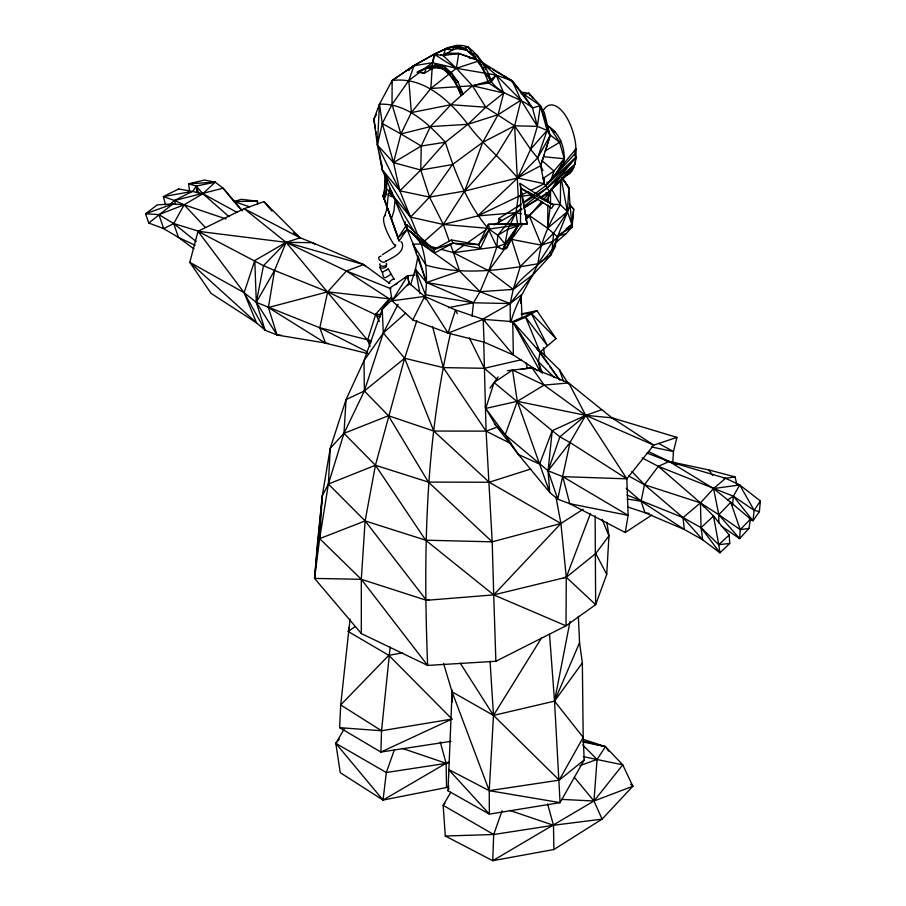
<?xml version="1.0" encoding="UTF-8"?>
<svg xmlns="http://www.w3.org/2000/svg" width="906" height="906" viewBox="0 0 906 906"><rect width="100%" height="100%" fill="white"/><g stroke="black" fill="none" stroke-linecap="round" stroke-linejoin="round"><path stroke-width="1.36" d="M550.52 190.203L550.497 204.167L560.35 204.609L567.405 211.653L571.89 224.518L572.071 227.1L566.159 233.612L556.76 241.845M595.129 515.763L595.65 604.653L566.001 625.82L495.876 661.267L427.655 665.423L361.313 633.566L314.563 578.413L317.145 546.307L322.276 495.922L330.226 448.311L346.047 399.58L363.997 360.656L382.23 309.331L391.551 297.009M553.725 205.028L520.678 188.188L520.486 224.631L489.534 228.958L478.662 244.677L452.955 243.227L433.917 249.501L407.315 229.263L406.783 224.665L433.917 249.501L434.755 252.853L452.955 243.227L480.486 248.391L489.534 228.958L488.345 224.326L527.099 224.02L520.135 183.454L553.725 205.028L551.709 208.312L520.678 188.188L520.135 183.454M556.012 497.36L560.916 523.475L566.284 577.269L566.001 625.82L493.713 594.891L425.65 540.191L375.435 465.254L343.974 433.362L346.047 399.58L364.371 390.973L404.642 358.278L416.839 320.622M567.009 174.96A35.991 16.557 76.3 0 0 570.803 172.514C577.009 164.564 576.227 153.895 575.672 144.416A35.991 16.557 76.3 0 0 561.165 110.068A35.991 16.557 76.3 0 0 543 111.019M510.848 322.366C516.194 301.052 529.183 283.487 538.028 263.771C540.021 242.332 549.466 222.853 560.35 204.609L560.61 179.581M510.338 322.321L510.135 303.578L513.272 289.41C525.004 270.781 552.773 259.512 557.903 237.247L547.598 228.199L547.904 204.881M547.937 202.14L548.832 194.02M405.356 222.095L405.31 224.881L416.386 252.015M434.755 252.853L407.315 229.263L399.048 240.917L384.325 199.003L384.914 175.492M489.217 81.166L472.422 85.753L450.905 104.711L430.339 126.614L421.245 146.002L420.769 170.022L429.535 197.089L443.34 224.45L449.308 241.132M578.368 616.307L579.557 642.705L582.343 662.898L583.192 737.405L584.2 759.93L560.078 802.625L489.365 814.12L448.017 790.802L452.083 691.856L443.555 663.43M390.146 647.043L381.539 730.757L380.882 752.048L450.916 741.346M399.048 240.917L384.325 199.003L386.364 194.054L386.851 179.218M502.094 810.757L493.702 834.505L492.728 860.7L553.906 849.511L602.094 819.115L632.852 786.238L622.762 764.845L605.423 746.646L583.022 739.273M545.016 200.77L547.994 198.029L550.044 192.276L544.234 183.725L544.472 178.346M349.297 627.416L348.187 631.516L388.81 655.321L452.003 719.058L380.882 752.048L339.614 727.665L340.713 704.925L350.044 619.126M391.449 190.973L392.445 195.073L410.565 217.157L443.34 224.45L477.689 215.934L517.598 177.984L530.565 149.297L537.371 126.342L532.501 107.95C519.874 96.999 501.652 95.877 491.403 81.767C487.269 68.029 479.444 55.628 467.904 46.953C456.194 42.31 445.582 49.105 435.344 53.579L413.396 65.776L392.128 80.543L379.455 104.213L377.394 144.983L382.264 169.796L405.31 224.881L404.903 222.117M490.055 661.255L493.498 715.412L489.229 790.678L489.365 814.12L448.527 769.432L489.229 790.678L560.078 802.625L554.529 701.131L549.523 634.359M563.509 577.734L566.284 577.269L595.65 604.653L606.726 574.404L608.957 535.876L606.839 522.207M520.622 303.284L521.12 295.073L510.135 303.578L482.128 319.535M672.773 462.536L673.43 451.539L676.963 437.394L611.992 417.836L585.718 415.333L517.303 401.324L485.741 408.436L485.186 405.922M602.184 519.455L608.957 535.876L595.763 553.521L566.284 577.269L493.713 594.891L426.443 600.304L361.313 579.308L314.563 578.413L319.659 538.651L322.276 495.922L328.38 484.042L343.974 433.362L364.371 390.973L383.306 332.966L398.096 304.314M562.603 178.561L568.866 187.961L567.405 211.653L553.555 233.284L552.116 250.305L570.067 205.447L568.866 187.961L562.15 177.689M648.719 451.709L669.149 461.46L713.566 488.56L730.757 502.32L740.236 529.648L739.658 538.64L721.199 526.001M450.78 792.263L443.17 805.343L445.299 836.012L493.702 834.505L553.487 825.275L602.094 819.115L593.962 801.017L597.065 759.443L605.423 746.646L583.464 741.199M472.117 316.307L473.453 302.774L480.044 291.698L488.764 270.815L496.873 246.851L497.779 235.266L515.967 212.695L521.346 208.437M386.93 209.127L388.255 194.133M394.835 201.789L394.008 210.724L391.392 219.082M314.563 578.413L322.276 495.922M749.273 518.945L752.977 520.757L759.341 511.652L760.394 500.973L739.692 484.948L725.593 478.277L665.083 460.452M651.946 514.97L625.253 532.49L569.772 503.691L557.711 499.161L549.738 492.456L548.085 470.78L552.218 430.735L494.087 382.547L498.175 376.941M732.478 505.31L733.407 496.205L739.692 484.948L754.132 510.293L752.977 520.757L733.407 496.205L658.334 466.364L642.184 457.926M425.174 297.508C427.813 277.848 426.59 257.383 419.308 238.81M448.889 786.034L446.545 787.518L383.034 800.066L386.341 772.524L394.257 750.089M525.197 214.609L529.149 215.424L547.598 228.199L550.338 205.503M407.315 229.263L398.187 237.553L382.921 195.798L384.506 190.305L386.183 176.636M480.633 61.438L512.196 80.861L520.973 100.181L514.642 125.832L518.243 196.749L515.967 212.695L517.836 225.888L506.386 248.493L502.898 249.399L496.873 246.851L453.453 252.672L441.426 249.388M530.622 190.543L544.234 183.725L540.588 165.775L550.112 135.707L544.325 112.661L540.327 105.651L520.565 92.016L528.991 93.295L540.327 105.651L537.371 126.342L547.111 130.407L550.112 135.707L546.024 149.241M450.554 333.295C425.118 442.094 423.215 554.302 427.655 665.423L361.313 579.308L319.659 538.651L328.38 484.042L330.226 448.311L343.974 433.362L388.448 415.752L433.759 431.041L486.08 431.143L497.96 426.828M389.523 283.374L363.702 264.586L312.547 242.695L300.146 237.791L286.092 242.344L274.586 270.452L268.391 307.519L277.055 335.027L328.334 343.499M625.253 532.49L628.13 515.378L626.839 478.844L585.718 415.333L568.719 382.955L532.048 367.847L507.383 370.656M540.735 371.754L538.39 361.743L540.044 352.128L525.616 317.179L536.941 310.701L555.99 338.606L540.044 352.128L559.931 380.294M540.225 197.304L549.466 191.438L574.664 164.575L575.922 157.304L574.461 154.337L575.967 148.856L545.639 185.787L523.396 202.446M628.707 475.978L644.483 484.733L700.463 502.875L713.498 516.069L729.194 535.004L729.738 543.464L719.953 552.796L702.694 539.829L684.302 529.466L644.993 512.728L641.074 501.222L644.483 484.733L658.334 466.364L700.463 502.875L718.809 514.744L739.658 538.64L748.9 528.492L750.542 519.093L730.757 502.32L718.809 514.744L718.877 523.034M562.954 166.466C566.975 151.042 560.678 133.137 546.612 125.017M410.588 284.722L415.435 269.275L418.051 255.911M520.927 223.035L517.836 225.888L502.898 249.399L505.004 243.861L507.847 229.286L515.967 212.695L521.743 209.037M584.2 759.93L559.217 780.145L493.498 715.412L452.083 691.856L489.229 790.678L559.217 780.145L583.192 737.405L554.529 701.131L570.033 621.448M281.222 335.254L277.055 335.027L265.107 330.226L256.296 302.321L263.487 265.673L286.092 242.344L312.547 242.695L314.835 244.314M422.355 70.294L432.479 62.695L435.344 53.579L434.28 54.292L432.479 62.695L430.86 88.471L411.335 112.593L400.916 133.975L393.521 162.616L399.863 190.826L417.768 234.982M676.963 437.394L653.713 445.129L611.992 417.836L601.799 409.693L585.718 415.333L570.021 442.524L557.711 499.161L548.085 470.78L505.208 434.812L494.393 423.668M367.983 353.646L325.526 343.159L319.818 327.779L327.689 291.845L346.443 270.985L363.702 264.586L365.718 266.489M391.596 82.956L392.128 80.543L413.951 65.742L435.344 53.579M482.604 63.42L496.216 75.107L503.668 93.024L485.797 107.225L467.926 124.303L445.333 142.242L421.245 146.002L400.916 133.975L392.026 104.496L392.128 80.543C424.223 76.251 449.761 100.94 467.926 124.303C482.298 144.213 502.049 159.06 517.598 177.984L537.62 157.916L550.112 135.707L540.327 105.651L532.501 107.95L523.532 94.722L512.196 80.861L496.216 75.107L456.341 68.301L432.479 62.695L413.951 65.742L408.855 80.43L392.026 104.496L382.298 123.51L377.394 144.983L399.863 190.826L429.535 197.089L464.653 191.053L517.598 177.984L540.588 165.775L544.381 154.666M460.735 92.378L455.707 83.137L451.641 73.148L444.144 66.353L435.242 65.028L428.493 66.761L417.247 72.22L424.393 73.25L431.935 68.743L435.242 67.678L444.144 68.992L446.024 70.691M473.747 53.499L477.258 55.447L488.719 82.967L503.668 93.024L498.107 114.677L482.705 142.355L464.653 191.053L443.34 224.45L421.369 243.907L413.057 244.235L426.5 282.513L473.453 302.774L510.135 303.578L533.204 274.529L550.859 255.118L555.672 245.877M363.702 264.586L286.092 242.344L198.018 231.279L189.807 262.321L211.075 293.374L256.477 322.808L265.107 330.226L244.122 292.683L198.018 231.279L244.156 208.674L263.963 201.642L300.146 237.791L244.156 208.674L286.092 242.344L367.576 340.214L370.894 342.661M394.133 279.342L388.346 269.071L382.038 272.31L379.773 267.349L380.203 266.602M448.425 71.37L451.641 73.148L457.96 81.834L462.943 94.201L460.803 95.164L460.95 94.609M553.555 233.284L520.282 266.466L513.272 289.41L480.044 291.698L426.5 282.513L415.435 269.275L419.954 293.635M387.032 208.493L384.688 215.99L385.027 215.379C378.334 220.588 396.817 251.494 395.628 244.779M550.735 181.234L553.962 171.041L564.325 158.754L559.602 142.344L549.908 127.372L547.122 127.293M409.059 284.088L407.655 275.73L390.056 287.904L392.117 300.826L412.808 319.909L448.085 333.136L455.48 309.954L424.676 296.409L409.036 283.136L407.655 275.73L414.654 275.152M485.741 408.436L494.087 382.547L512.524 369.954L544.087 385.095L585.718 415.333L653.713 445.129L626.839 478.844L562.739 476.635L548.085 470.78L559.908 436.805L585.718 415.333L552.218 430.735L539.591 464.087L549.738 492.456L518.413 454.518L496.035 425.763L485.741 408.436L505.208 434.812L518.413 454.518L539.591 464.087L517.303 401.324L512.524 369.954M391.018 288.765L346.443 270.985L286.092 242.344L254.801 260.532L244.122 292.683L256.477 322.808L189.807 262.321L244.122 292.683L256.296 302.321L319.818 327.779L367.224 351.834M542.909 170.656L537.62 157.916L547.111 130.407L540.327 105.651M449.455 73.986L441.811 67.701L435.242 65.028L432.955 66.353L431.935 68.743L428.493 66.761L417.247 72.22L426.205 68.075L432.955 66.353L444.144 68.992C438.866 66.534 431.505 64.904 426.205 68.075L424.393 73.25L420.814 71.857M466.93 49.717C460.463 47.35 451.777 45.141 445.48 49.105L443.215 55.572L456.341 68.301L472.422 85.753L485.797 107.225L514.642 125.832L530.565 149.297L537.62 157.916M505.208 434.812L517.303 401.324L544.087 385.095L568.719 382.955L601.799 409.693M448.017 790.802L448.991 788.152M490.214 80.294L496.216 75.107L520.973 100.181L537.371 126.342L514.642 125.832L482.705 142.355L452.445 164.575L420.769 170.022L393.521 162.616L377.394 144.983L373.861 119.207L379.455 104.213C406.443 102.888 428.255 123.669 445.333 142.242C455.061 172.65 467.258 203.748 488.017 228.346M566.284 577.269L590.452 513.487M475.22 57.067L464.982 48.641L456.771 45.3L453.906 46.953L452.626 49.932L443.215 55.572L434.28 54.292L448.334 47.452M460.271 663.192L493.498 715.412L554.529 701.131L579.557 642.705M480.486 248.391L478.662 244.677L488.345 224.326L527.099 224.02L520.678 188.188M386.035 260.69C383.566 265.651 374.348 257.066 381.03 256.115M412.808 319.909L424.676 296.409L448.085 333.136L484.098 342.196L513.34 354.971L537.575 370.747M506.386 248.493L517.836 225.888L507.847 229.286L497.779 235.266L489.093 229.116M407.745 285.628L409.036 283.136L392.117 300.826L424.676 296.409L425.39 299.15M375.458 128.777L373.861 119.207L376.488 114.371M554.574 176.795L564.325 158.754L543.589 156.704M242.117 210.566L223.148 188.199L215.232 182.151L202.853 193.703L184.144 204.79L173.714 223.544L163.692 228.64L148.754 223.023L145.606 213.759L157.316 204.824L172.91 203.963L184.144 204.79L226.047 218.98M558.187 178.527L550.044 192.276L543.679 199.32M277.055 335.027L256.296 302.321L274.586 270.452L327.689 291.845L380.475 317.077M448.504 761.867L383.034 800.066L340.271 772.682L335.809 743.35L344.11 729.081M574.54 151.234L575.967 148.856M545.129 150.974L559.602 142.344L560.803 140.407M514.642 125.832L496.545 155.186L464.653 191.053M493.498 715.412L541.516 637.926M392.117 300.826L407.655 275.73L404.755 278.391M192.819 191.46L196.228 186.058L215.232 182.151L204.518 180.045L188.629 183.816L189.614 191.789M413.057 244.235L425.967 265.164C462.864 275.628 500.984 270.147 538.028 263.771L552.649 241.494L571.89 224.518L573.691 209.116L569.228 203.997M572.264 170.181L551.777 189.218L559.999 176.806L575.922 157.304L545.639 185.787L574.461 154.337M398.187 237.553L406.783 224.665M727.461 500.01L733.407 496.205L754.132 510.293L760.394 500.973M462.173 94.552L462.683 93.794M452.445 164.575L429.535 197.089L410.565 217.157L382.264 169.796L379.535 153.386M488.606 229.58L496.873 246.851L505.004 243.861L517.836 225.888M496.216 75.107L491.403 81.767L488.719 82.967L472.422 85.753L430.86 88.471L456.341 68.301L478.175 61.144M450.237 243.691L453.453 252.672L488.764 270.815L505.876 247.225M507.507 244.982L522.456 224.552M380.033 263.793L379.614 264.711C380.871 267.1 385.877 266.772 386.805 264.224L386.262 263.374M554.529 701.131L582.343 662.898M525.808 219.988L541.867 201.336M489.908 388.142L494.087 382.547M548.085 470.78L570.021 442.524L626.839 478.844M445.299 836.012L492.728 860.7L593.962 801.017L622.762 764.845L583.283 756.646M383.034 800.066L335.809 743.35L339.331 739.137M444.937 803.226L443.17 805.343L493.702 834.505M530.565 149.297L547.111 130.407M445.333 142.242L420.769 170.022L399.863 190.826L382.264 169.796L381.551 162.808M575.922 157.304L547.133 187.995L537.462 195.662M495.876 661.267L493.713 594.891L560.916 523.475L583.181 509.251M725.593 478.277L713.566 488.56L718.809 514.744L740.236 529.648L750.542 519.093M408.572 70.6L413.396 65.776L416.035 65.073M393.147 298.663L382.23 309.331L383.306 332.966L363.997 360.656L364.371 390.973L388.448 415.752L428.402 482.105L492.196 541.833L493.713 594.891M551.777 189.218L573.736 167.848M714.913 518.459L713.498 516.069L701.04 527.632L702.694 539.829L683.022 517.598L644.483 484.733L631.924 471.516M627.065 495.061L683.022 517.598L701.04 527.632L719.953 552.796L718.752 544.665L729.194 535.004M526.069 218.278L543.034 202.604M405.582 313.283L383.306 332.966L404.642 358.278L433.759 431.041L489.24 482.241L560.916 523.475L492.196 541.833L425.65 540.191L365.118 520.927L328.38 484.042L375.435 465.254L428.402 482.105L489.24 482.241L530.791 469.002M170.351 204.02L174.541 200.509L192.299 191.438L202.853 193.703L237.112 212.412M574.664 164.575L547.133 187.995L536.601 194.733M547.598 228.199L567.405 211.653L561.403 179.433M148.754 223.023L172.91 203.963L145.606 213.759L158.89 214.631L184.144 204.79L205.243 227.361M395.65 284.722L397.009 283.714M395.356 246.432L382.377 254.699M523.498 206.738L535.31 197.372M420.101 71.982L408.855 80.43L411.335 112.593L450.905 104.711L485.797 107.225M499.036 222.174L498.685 218.618L521.165 204.11M533.204 274.529L513.272 289.41L488.764 270.815M566.239 228.674L571.89 224.518L570.067 205.447L573.691 209.116L572.071 227.1L559.829 234.167M348.187 631.516L355.039 626.669M463.815 245.379L453.453 252.672L459.591 271.109L480.044 291.698L510.135 303.578M467.281 242.944L486.862 229.161M542.909 178.618L553.962 171.041L541.765 160.43M382.581 271.811C383.057 282.276 387.122 275.809 391.041 274.393M538.028 263.771L550.859 255.118L550.27 251.245M516.714 207.451L521.403 204.45M523.736 202.955L534.268 196.228M520.973 100.181L498.107 114.677L467.926 124.303L430.339 126.614L400.916 133.975L382.298 123.51L379.455 104.213M524.053 207.565L537.915 198.765M421.245 146.002L393.521 162.616L382.298 123.51M386.171 261.177C392.683 257.1 404.755 253.102 402.264 242.989L400.95 241.551M521.845 209.173L494.144 224.915M524.189 207.768L538.289 199.32M540.644 197.916L550.044 192.276L545.888 192.865M487.666 74.473L491.403 81.767L467.904 46.953L464.982 48.641L474.336 57.135L481.562 65.447M477.258 55.447L474.336 57.135L476.284 58.211M459.727 87.916L462.943 94.201L444.144 66.353L441.811 67.701L449.297 74.496L451.641 73.148M483.192 64.417L485.174 66.308L482.343 67.939L486.092 75.153M433.917 249.501L451.471 239.988L478.662 244.677M389.988 283.012C386.318 284.371 392.683 278.267 394.235 279.037M521.244 213.793L515.967 212.695L477.689 215.934L528.141 191.789M515.016 321.347L531.244 313.329L555.99 338.606M445.322 53.341L458.776 53.488L456.341 68.301L434.28 54.292L445.48 49.105L453.906 46.953L466.624 49.955M658.334 466.364L669.149 461.46L708.809 469.942L735.072 476.907L736.782 484.348M457.36 313.759L455.48 309.954L483.181 319.342L512.751 321.619L521.177 317.893M515.446 321.494L525.616 317.179L547.303 345.514L531.244 313.329L521.38 314.099M387.032 269.524L388.346 269.071M448.085 333.136L483.181 319.342L485.242 321.268M319.659 538.651L365.118 520.927L375.435 465.254L404.642 358.278L443.306 367.61L484.359 368.289L521.278 359.739M561.607 799.386L593.962 801.017L632.852 786.238L631.289 783.973M579.987 765.593L597.065 759.443L582.739 744.97M434.28 54.292L437.236 53.25M520.282 266.466L511.584 239.365L541.403 245.175L552.649 241.494M391.754 297.995L389.274 298.799L327.689 291.845L268.391 307.519L325.526 343.159M466.511 50.045L456.771 48.607L452.626 49.932L445.48 49.105M165.47 204.79L163.363 196.591L174.541 200.509L223.148 188.199L234.02 201.562L241.279 199.343L257.451 201.166L257.678 203.771M557.428 236.251L566.159 233.612M533.249 98.675L528.991 93.295L523.532 94.722L521.154 93.352M521.278 313.94L536.941 310.701M448.459 307.666L473.453 302.774L425.48 294.767L415.435 269.275M525.616 317.179L522.003 317.881L521.12 295.073M402.513 652.864L388.81 655.321L340.713 704.925L381.539 730.757L452.003 719.058M429.218 599.851L426.443 600.304L365.118 520.927L361.313 579.308L361.313 633.566M448.9 762.931L386.341 772.524L335.809 743.35M465.118 47.361L467.904 46.953M724.075 478.515L735.072 476.907M518.243 196.749L532.071 194.801M739.692 484.948L713.566 488.56L700.463 502.875L683.022 517.598L684.302 529.466L641.074 501.222L626.193 488.289M740.236 529.648L748.9 528.492M521.21 369.116L532.048 367.847L544.087 385.095M703.973 506.975L700.463 502.875L701.04 527.632L718.752 544.665L729.738 543.464M215.232 182.151L188.629 183.816L196.228 186.058L202.853 193.703L228.946 216.591M242.14 210.838L234.02 201.562L257.451 201.166L257.508 203.929M447.757 53.533L458.776 53.488L475.899 59.411M381.392 314.439L375.73 314.212L367.576 340.214L370.033 346.375M469.444 58.312L473.521 58.539M339.614 727.665L381.539 730.757M443.34 224.45L486.613 228.221M426.205 68.075L431.935 68.743M371.585 340.792L319.818 327.779M649.16 513.374L644.993 512.728L627.847 507.02M627.246 499.047L641.074 501.222M496.873 246.851L499.591 247.315M582.898 741.946L605.423 746.646L608.56 751.165M651.437 446.952L673.43 451.539L658.685 443.442M517.598 177.984L544.234 183.725M472.422 85.753L503.668 93.024M754.132 510.293L759.341 511.652M426.715 245.367L421.369 243.907L410.667 231.223M429.387 246.092L437.405 248.289M199.399 231.426L173.714 223.544L158.89 214.631L163.692 228.64L178.493 237.451L195.096 245.254M234.02 201.562L249.762 206.828M402.298 748.39L446.126 763.294L446.545 787.518M509.659 810.372L553.487 825.275L553.906 849.511M476.873 59.819L458.776 53.488L443.215 55.572L440.826 54.643M646.997 453.091L676.929 464.506M274.586 270.452L263.487 265.673L198.018 231.279M184.144 204.79L174.541 200.509L175.492 204.269M510.973 443.646L486.08 431.143L443.306 367.61L432.558 326.534M611.992 417.836L614.449 419.184M570.021 442.524L559.908 436.805L552.218 430.735M453.906 46.953L456.771 48.607M486.816 66.206L490.44 68.301M492.864 69.694L512.196 80.861L532.501 107.95M432.955 66.353L435.242 67.678M498.685 218.618L501.992 220.52M386.375 265.367C387.711 267.689 381.166 269.139 379.773 267.349M346.443 270.985L389.274 298.799L375.73 314.212L379.365 321.517M551.584 129.479L555.548 132.299M193.963 248.901L178.493 237.451L173.714 223.544L196.262 241.562M539.761 369.512L541.969 371.166M293.465 232.57L300.146 237.791M549.897 134.722L559.602 142.344M546.397 125.504L548.538 127.202M497.054 379.218L484.359 368.289L469.285 337.847M469.976 52.14L472.06 54.032M455.254 79.241L457.96 81.834L455.707 83.137L460.803 95.164M537.065 349.286L540.044 352.128L537.349 347.236M540.825 351.46L559.5 369.795L568.492 383.929M630.859 784.268L632.852 786.238M484.098 342.196L483.181 319.342L513.34 354.971L512.751 321.619L538.39 361.743L554.336 377.496M513.657 324.28L512.751 321.619L540.044 352.128M449.297 74.496L454.495 80.487M263.963 201.642L271.925 211.087M497.779 235.266L505.004 243.861M574.393 777.371L593.962 801.017M540.067 107.282L541.777 109.433M387.519 189.49L392.343 195.617A9.592 7.554 -38.2 0 1 389.84 188.323M540.576 353.85L548.051 364.144M549.704 366.432L558.832 379.014M708.809 469.942L712.705 475.378M730.757 502.32L732.331 504.585M561.913 177.735L568.866 187.961M392.445 195.073L415.016 233.182M417.134 236.76L421.369 243.907L459.591 271.109L426.5 282.513L418.47 257.236M551.165 188.244L560.35 204.609M512.751 321.619L540.361 371.777M595.763 553.521L606.726 574.404M384.506 190.305L386.364 194.054M451.471 239.988L452.955 243.227M382.921 195.798L384.325 199.003M529.149 215.424L541.403 245.175M528.991 93.295L529.84 95.56M559.5 369.795L563.577 381.505M198.935 193.873L196.228 186.058L196.976 192.808M538.39 361.743L542.309 373.374M546.964 182.015L547.734 184.575M547.609 803.95L553.487 825.275M440.248 741.957L446.126 763.294M373.861 119.207L374.518 121.868M526.216 362.955L527.326 368.504M713.498 516.069L718.752 544.665M543.419 347.802L544.868 356.047M375.911 131.517L376.364 134.247M376.817 136.976L377.27 139.717M492.196 541.833L486.08 431.143L483.725 341.721M254.801 260.532L256.296 302.321M555.129 243.669L555.208 246.341M451.935 689.862L451.969 702.377M485.174 66.308L485.174 69.615M503.589 75.923A35.391 25.73 59.8 0 1 518.447 88.992M385.129 186.398A9.592 7.554 -38.2 0 1 385.016 182.185M393.725 197.066A3.749 1.393 21 0 1 389.104 195.288A3.749 1.393 21 0 1 389.15 193.352M392.83 194.552A3.749 1.393 21 0 1 389.172 191.585M178.731 188.969L163.363 196.591L192.299 191.438L178.731 188.969M628.13 515.378L569.772 503.691L562.739 476.635L628.13 515.378"/></g></svg>
